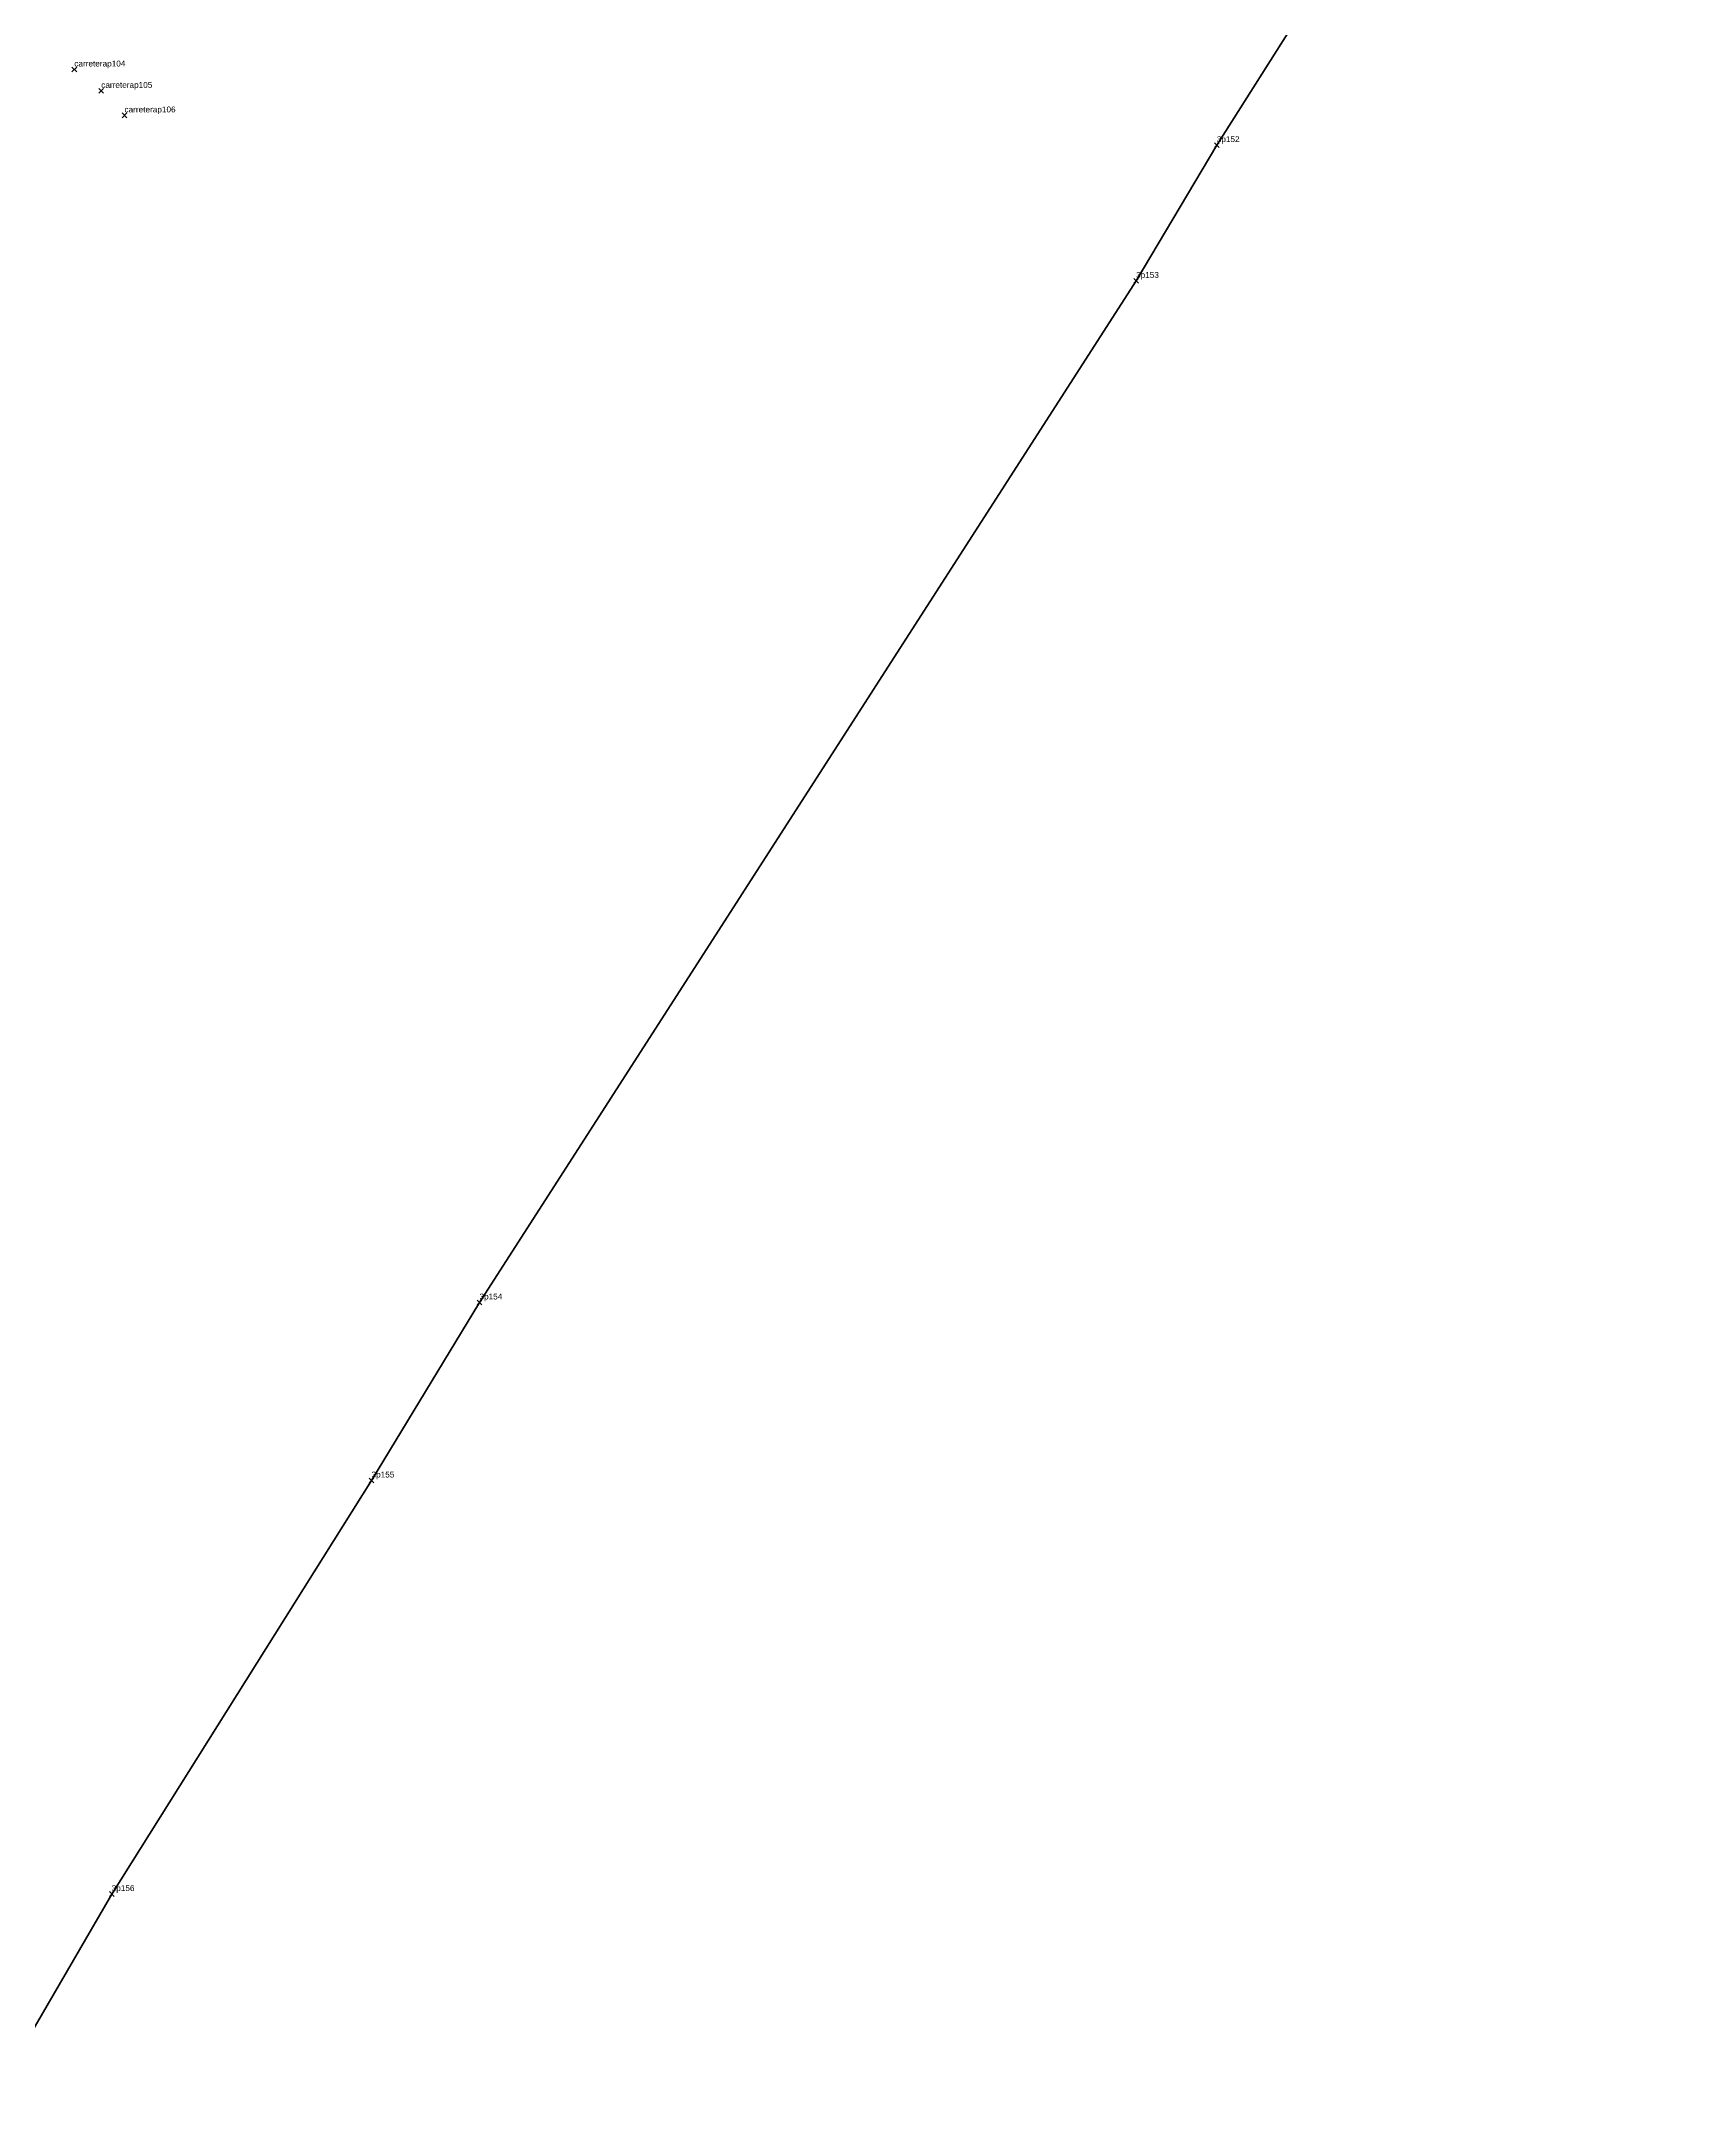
# Model space of a CAD drawing. Header units: millimetres. Extents: x 621039 to 621944, y 1339693 to 1340504.
# Drawn here: x 621560.4 to 621701, y 1339870 to 1340045.9 of the extents above; entities that cross this region are included whole.
import ezdxf

# ---------------------------------------------------------------- set-up
doc = ezdxf.new("R2010")
doc.units = ezdxf.units.MM
doc.header["$PDMODE"] = 3
doc.header["$PDSIZE"] = 0.2
for name, color, linetype, lineweight in [('Line', 250, 'CONTINUOUS', 100), ('Point', 5, 'CONTINUOUS', 100), ('Point_Name', 1, 'CONTINUOUS', 100)]:
    doc.layers.add(name, color=color, linetype=linetype, lineweight=lineweight)
doc.styles.get("Standard").update_dxf_attribs({"font": 'arial.ttf', "width": 0.65})

msp = doc.modelspace()

# ---------------------------------------------------------------- linework, layer by layer
at = {"layer": 'Line'}
msp.add_polyline3d([(621701.03, 1340101.2, 0), (621660.43, 1340037.08, 0), (621653.56, 1340025.52, 0), (621597.67, 1339938.52, 0), (621588.48, 1339923.36, 0), (621566.36, 1339888.14, 0), (621555.85, 1339870.03, 0), (621518.1, 1339888.09, 0), (621521.82, 1339897.01, 0), (621525.85, 1339905.84, 0), (621511.31, 1339912.64, 0), (621494.94, 1339920.63, 0), (621488.38, 1339923.77, 0), (621480.73, 1339926.74, 0)], dxfattribs=at)
at = {"layer": 'Point'}
for p in [(621563.18, 1340043.52, 34.53), (621565.47, 1340041.7, 34.62), (621567.45, 1340039.61, 34.47), (621660.43, 1340037.08, 34.83), (621653.56, 1340025.52, 34.86), (621597.67, 1339938.52, 34.77), (621588.48, 1339923.36, 34.87), (621566.36, 1339888.14, 34.84)]:
    msp.add_point(p, dxfattribs=at)

# ---------------------------------------------------------------- texts
at = {"layer": 'Point_Name'}
for s, p in [('carreterap104', (621563.18, 1340043.77)), ('carreterap105', (621565.47, 1340041.95)), ('carreterap106', (621567.45, 1340039.86)), ('3p152', (621660.43, 1340037.33)), ('3p153', (621653.56, 1340025.77)), ('3p154', (621597.67, 1339938.77)), ('3p155', (621588.48, 1339923.61)), ('3p156', (621566.36, 1339888.39))]:
    msp.add_text(s, height=0.5, dxfattribs=at).set_placement(p)

doc.saveas('drawing.dxf')
